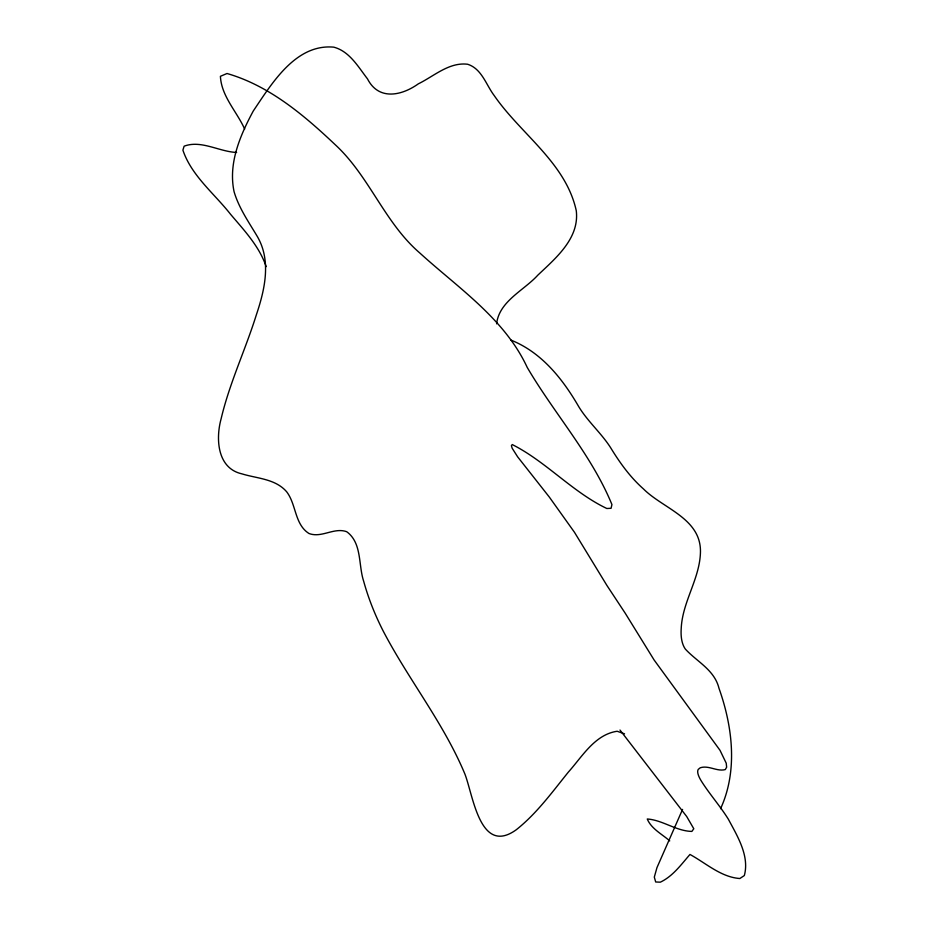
<?xml version="1.0" encoding="UTF-8"?>
<svg xmlns="http://www.w3.org/2000/svg" width="929" height="929" viewBox="0 0 929 929"><rect width="100%" height="100%" fill="white"/><g stroke="black" fill="none" stroke-linecap="round" stroke-linejoin="round"><path stroke-width="1.39" d="M496.609 323.826C499.14 301.228 523.921 290.475 537.833 275.158C555.867 258.03 579.533 238.416 576.282 210.755C565.796 162.691 520.89 134.275 494.251 95.629C486.03 84.818 481.861 68.816 467.659 64.252C449.137 61.941 433.994 76.19 418.352 83.831C401.618 95.768 378.672 100.785 367.512 78.895C358.188 66.842 349.559 51.339 333.801 47.158C295.608 43.628 271.837 83.517 253.28 110.992C240.1 135.529 228.069 163.365 234.085 191.734C238.765 207.608 248.182 221.253 256.613 235.304C271.744 259.911 264.916 289.383 256.334 314.896C245.407 349.803 229.509 383.085 221.125 418.77C215.574 438.813 217.2 468.239 241.795 473.825C257.078 478.551 275.402 478.737 286.631 491.743C296.409 504.424 294.493 524.304 308.962 533.49C321.608 538.344 334.034 527.091 346.703 531.713C362.101 542.896 358.257 564.878 363.645 581.159C368.407 598.45 375.095 615.184 383.259 631.151C408.667 679.819 443.725 723.203 464.918 774.089C473.267 795.781 480.107 855.818 516.245 829.771C536.683 813.583 552.116 792.216 568.374 772.08C582.262 756.578 594.792 734.537 617.146 731.262L624.543 733.817M682.56 809.414L656.966 867.628L654.306 877.115L655.688 881.981L660.322 882.178C672.817 876.302 681.131 864.609 689.968 854.459C706.005 863.192 720.997 877.185 739.844 878.52L744.338 875.548C749.668 855.841 737.347 836.065 728.324 819.157C720.114 805.989 709.733 794.341 701.441 781.231A72.497 15.224 38.4 0 1 698.294 769.363L700.245 767.784C708.699 764.973 717.025 771.871 725.305 769.572L726.641 767.18L726.223 763.173L719.998 750.295L654.109 659.985L625.217 613.21L606.951 585.514L574.47 532.294L549.341 497.096L517.639 456.836L512.181 448.254L511.391 445.676L512.251 444.561C546.066 461.597 572.334 492.01 606.823 508.5L611.073 508.291L611.932 504.563C591.483 454.757 554.346 413.719 527.231 367.431C504.517 318.542 458.392 288.176 419.803 252.99C384.443 222.577 369.289 175.987 335.009 144.518C303.806 114.975 269.015 85.573 227.013 73.507L220.417 76.306C221.334 96.186 236.814 111.538 244.664 129.061M720.567 808.694C737.986 770.884 732.586 726.501 718.988 688.296C714.506 669.925 697.087 661.831 685.405 649.15A72.497 31.923 -57.7 0 1 681.212 628.561C682.351 601.586 700.094 578.488 700.466 551.536C700.71 518.277 663.074 508.558 643.472 488.944C630.21 477.216 619.84 462.805 610.667 447.766C601.33 433.123 587.883 421.673 578.825 406.809C562.707 378.962 541.712 352.405 510.95 340.095M236.616 152.461C219.174 151.717 201.128 139.768 184.128 146.178L182.897 150.126C191.49 175.755 214.262 193.499 230.578 214.309C244.199 230.38 259.284 246.266 266.182 266.623M669.728 840.873C662.005 834.126 651.31 828.807 647.258 818.983C662.725 820.086 676.138 831.095 691.873 831.42L693.789 828.738L686.717 816.545L620.003 730.055"/></g></svg>
